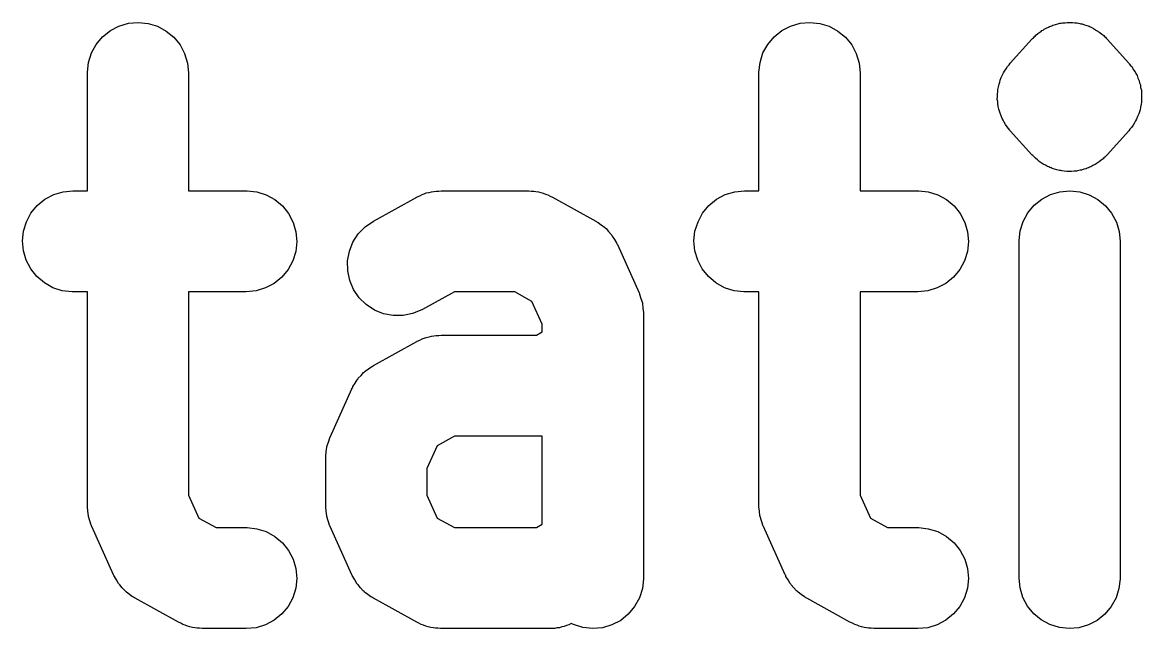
# Model space of a CAD drawing. Extents: x 70 to 232, y -98 to -51.
# Drawn here: x 148.4 to 152.828, y -58.605 to -56.205 of the extents above; entities that cross this region are included whole.
import ezdxf

# ---------------------------------------------------------------- set-up
doc = ezdxf.new("R2010")
doc.units = 0
doc.layers.add('BLACK', color=7, linetype='CONTINUOUS')

msp = doc.modelspace()

# ---------------------------------------------------------------- linework, layer by layer
at = {"layer": 'BLACK', "linetype": 'CONTINUOUS'}
for p, q in [((148.748, -56.2374), (148.782, -56.2193)), ((148.782, -56.2193), (148.82, -56.2083)), ((148.82, -56.2083), (148.859, -56.2048)), ((148.859, -56.2048), (148.897, -56.2088)), ((148.897, -56.2088), (148.935, -56.2204)), ((148.935, -56.2204), (148.969, -56.239)), ((151.405, -56.2374), (151.439, -56.2193)), ((151.439, -56.2193), (151.477, -56.2083)), ((151.477, -56.2083), (151.516, -56.2048)), ((151.516, -56.2048), (151.555, -56.2088)), ((151.555, -56.2088), (151.592, -56.2204)), ((151.592, -56.2204), (151.626, -56.239)), ((152.433, -56.2374), (152.438, -56.2351)), ((152.438, -56.2351), (152.442, -56.2322)), ((152.442, -56.2322), (152.451, -56.2282)), ((152.451, -56.2282), (152.459, -56.2232)), ((152.459, -56.2232), (152.464, -56.2216)), ((152.464, -56.2216), (152.468, -56.2193)), ((152.468, -56.2193), (152.473, -56.2179)), ((152.473, -56.2179), (152.477, -56.2159)), ((152.477, -56.2159), (152.487, -56.2136)), ((152.487, -56.2136), (152.496, -56.2104)), ((152.496, -56.2104), (152.501, -56.2097)), ((152.501, -56.2097), (152.505, -56.2083)), ((152.505, -56.2083), (152.51, -56.2079)), ((152.51, -56.2079), (152.515, -56.2067)), ((152.515, -56.2067), (152.525, -56.2063)), ((152.525, -56.2063), (152.534, -56.2049)), ((152.534, -56.2049), (152.539, -56.2052)), ((152.539, -56.2052), (152.544, -56.2048)), ((152.544, -56.2048), (152.549, -56.2053)), ((152.549, -56.2053), (152.554, -56.2051)), ((152.554, -56.2051), (152.564, -56.2066)), ((152.564, -56.2066), (152.573, -56.2071)), ((152.573, -56.2071), (152.578, -56.2083)), ((152.578, -56.2083), (152.583, -56.2088)), ((152.583, -56.2088), (152.588, -56.2103)), ((152.588, -56.2103), (152.593, -56.2111)), ((152.593, -56.2111), (152.602, -56.2144)), ((152.602, -56.2144), (152.611, -56.2168)), ((152.611, -56.2168), (152.616, -56.2189)), ((152.616, -56.2189), (152.62, -56.2204)), ((152.62, -56.2204), (152.625, -56.2227)), ((152.625, -56.2227), (152.629, -56.2244)), ((152.629, -56.2244), (152.638, -56.2295)), ((152.638, -56.2295), (152.646, -56.2337)), ((152.646, -56.2337), (152.65, -56.2366)), ((148.692, -56.2918), (148.717, -56.2619)), ((148.717, -56.2619), (148.748, -56.2374)), ((148.969, -56.239), (148.999, -56.2638)), ((148.999, -56.2638), (149.024, -56.2941)), ((151.349, -56.2918), (151.374, -56.2619)), ((151.374, -56.2619), (151.405, -56.2374)), ((151.626, -56.239), (151.656, -56.2638)), ((151.656, -56.2638), (151.681, -56.2941)), ((152.308, -56.3662), (152.394, -56.271)), ((152.394, -56.271), (152.396, -56.2689)), ((152.396, -56.2689), (152.4, -56.2656)), ((152.4, -56.2656), (152.403, -56.2619)), ((152.403, -56.2619), (152.407, -56.2588)), ((152.407, -56.2588), (152.41, -56.2552)), ((152.41, -56.2552), (152.418, -56.2495)), ((152.418, -56.2495), (152.425, -56.243)), ((152.425, -56.243), (152.43, -56.2405)), ((152.43, -56.2405), (152.433, -56.2374)), ((152.65, -56.2366), (152.655, -56.239)), ((152.655, -56.239), (152.658, -56.2421)), ((152.658, -56.2421), (152.663, -56.2446)), ((152.663, -56.2446), (152.67, -56.2512)), ((152.67, -56.2512), (152.678, -56.257)), ((152.678, -56.257), (152.681, -56.2607)), ((152.681, -56.2607), (152.685, -56.2638)), ((152.685, -56.2638), (152.688, -56.2676)), ((152.688, -56.2676), (152.692, -56.271)), ((152.692, -56.271), (152.777, -56.3662)), ((148.673, -56.326), (148.692, -56.2918)), ((149.024, -56.2941), (149.042, -56.3285)), ((151.33, -56.326), (151.349, -56.2918)), ((151.681, -56.2941), (151.699, -56.3285)), ((148.657, -56.402), (148.662, -56.3632)), ((148.662, -56.3632), (148.673, -56.326)), ((149.042, -56.3285), (149.053, -56.3659)), ((149.053, -56.3659), (149.057, -56.4048)), ((151.314, -56.402), (151.319, -56.3632)), ((151.319, -56.3632), (151.33, -56.326)), ((151.699, -56.3285), (151.71, -56.3659)), ((151.71, -56.3659), (151.714, -56.4048)), ((152.304, -56.3729), (152.308, -56.3662)), ((152.777, -56.3662), (152.779, -56.3683)), ((152.779, -56.3683), (152.784, -56.3751)), ((148.657, -56.4048), (148.657, -56.402)), ((148.657, -56.8714), (148.657, -56.4048)), ((149.057, -56.4048), (149.057, -56.8714)), ((151.314, -56.4048), (151.314, -56.402)), ((151.314, -56.8714), (151.314, -56.4048)), ((151.714, -56.4048), (151.714, -56.8714)), ((152.273, -56.4228), (152.277, -56.4123)), ((152.277, -56.4123), (152.282, -56.4052)), ((152.282, -56.4052), (152.285, -56.3976)), ((152.285, -56.3976), (152.292, -56.3886)), ((152.292, -56.3886), (152.298, -56.379)), ((152.298, -56.379), (152.304, -56.3729)), ((152.784, -56.3751), (152.79, -56.3813)), ((152.79, -56.3813), (152.795, -56.3909)), ((152.795, -56.3909), (152.802, -56.4)), ((152.802, -56.4), (152.805, -56.4076)), ((152.805, -56.4076), (152.81, -56.4148)), ((152.262, -56.4599), (152.264, -56.4489)), ((152.264, -56.4489), (152.267, -56.441)), ((152.267, -56.441), (152.269, -56.433)), ((152.269, -56.433), (152.273, -56.4228)), ((152.81, -56.4148), (152.813, -56.4254)), ((152.813, -56.4254), (152.818, -56.4356)), ((152.818, -56.4356), (152.82, -56.4437)), ((152.82, -56.4437), (152.823, -56.4516)), ((152.823, -56.4516), (152.824, -56.4627)), ((152.257, -56.5098), (152.258, -56.4986)), ((152.258, -56.4874), (152.259, -56.4792)), ((152.258, -56.4986), (152.258, -56.4874)), ((152.259, -56.4708), (152.262, -56.4599)), ((152.259, -56.4792), (152.259, -56.4708)), ((152.824, -56.4627), (152.827, -56.4736)), ((152.827, -56.4736), (152.827, -56.4819)), ((152.827, -56.4819), (152.828, -56.4902)), ((152.828, -56.4902), (152.828, -56.5014)), ((152.259, -56.5181), (152.257, -56.5098)), ((152.259, -56.5264), (152.259, -56.5181)), ((152.261, -56.5373), (152.259, -56.5264)), ((152.263, -56.5484), (152.261, -56.5373)), ((152.824, -56.54), (152.822, -56.5511)), ((152.826, -56.5292), (152.824, -56.54)), ((152.827, -56.5208), (152.826, -56.5292)), ((152.828, -56.5126), (152.827, -56.5208)), ((152.828, -56.5014), (152.828, -56.5126)), ((152.266, -56.5563), (152.263, -56.5484)), ((152.268, -56.5644), (152.266, -56.5563)), ((152.272, -56.5746), (152.268, -56.5644)), ((152.276, -56.5852), (152.272, -56.5746)), ((152.28, -56.5924), (152.276, -56.5852)), ((152.808, -56.5877), (152.804, -56.5948)), ((152.812, -56.5772), (152.808, -56.5877)), ((152.817, -56.567), (152.812, -56.5772)), ((152.819, -56.559), (152.817, -56.567)), ((152.822, -56.5511), (152.819, -56.559)), ((152.284, -56.6), (152.28, -56.5924)), ((152.29, -56.6091), (152.284, -56.6)), ((152.296, -56.6187), (152.29, -56.6091)), ((152.302, -56.6249), (152.296, -56.6187)), ((152.307, -56.6317), (152.302, -56.6249)), ((152.308, -56.6338), (152.307, -56.6317)), ((152.394, -56.729), (152.308, -56.6338)), ((152.777, -56.6338), (152.692, -56.729)), ((152.782, -56.6271), (152.777, -56.6338)), ((152.788, -56.621), (152.782, -56.6271)), ((152.794, -56.6114), (152.788, -56.621)), ((152.8, -56.6024), (152.794, -56.6114)), ((152.804, -56.5948), (152.8, -56.6024)), ((152.398, -56.7324), (152.394, -56.729)), ((152.401, -56.7362), (152.398, -56.7324)), ((152.405, -56.7393), (152.401, -56.7362)), ((152.408, -56.743), (152.405, -56.7393)), ((152.416, -56.7488), (152.408, -56.743)), ((152.423, -56.7554), (152.416, -56.7488)), ((152.427, -56.7579), (152.423, -56.7554)), ((152.431, -56.761), (152.427, -56.7579)), ((152.435, -56.7634), (152.431, -56.761)), ((152.439, -56.7663), (152.435, -56.7634)), ((152.448, -56.7705), (152.439, -56.7663)), ((152.648, -56.7649), (152.644, -56.7678)), ((152.652, -56.7626), (152.648, -56.7649)), ((152.656, -56.7595), (152.652, -56.7626)), ((152.66, -56.757), (152.656, -56.7595)), ((152.668, -56.7505), (152.66, -56.757)), ((152.676, -56.7448), (152.668, -56.7505)), ((152.679, -56.7412), (152.676, -56.7448)), ((152.683, -56.7381), (152.679, -56.7412)), ((152.686, -56.7344), (152.683, -56.7381)), ((152.69, -56.7311), (152.686, -56.7344)), ((152.692, -56.729), (152.69, -56.7311)), ((152.456, -56.7756), (152.448, -56.7705)), ((152.461, -56.7773), (152.456, -56.7756)), ((152.465, -56.7796), (152.461, -56.7773)), ((152.47, -56.7811), (152.465, -56.7796)), ((152.474, -56.7832), (152.47, -56.7811)), ((152.484, -56.7856), (152.474, -56.7832)), ((152.493, -56.7889), (152.484, -56.7856)), ((152.498, -56.7897), (152.493, -56.7889)), ((152.503, -56.7912), (152.498, -56.7897)), ((152.508, -56.7917), (152.503, -56.7912)), ((152.512, -56.7929), (152.508, -56.7917)), ((152.522, -56.7934), (152.512, -56.7929)), ((152.532, -56.7949), (152.522, -56.7934)), ((152.537, -56.7947), (152.532, -56.7949)), ((152.541, -56.7952), (152.537, -56.7947)), ((152.546, -56.7948), (152.541, -56.7952)), ((152.551, -56.7951), (152.546, -56.7948)), ((152.561, -56.7937), (152.551, -56.7951)), ((152.571, -56.7933), (152.561, -56.7937)), ((152.575, -56.7921), (152.571, -56.7933)), ((152.58, -56.7917), (152.575, -56.7921)), ((152.585, -56.7903), (152.58, -56.7917)), ((152.59, -56.7896), (152.585, -56.7903)), ((152.599, -56.7864), (152.59, -56.7896)), ((152.609, -56.7841), (152.599, -56.7864)), ((152.613, -56.7821), (152.609, -56.7841)), ((152.618, -56.7807), (152.613, -56.7821)), ((152.622, -56.7784), (152.618, -56.7807)), ((152.627, -56.7768), (152.622, -56.7784)), ((152.635, -56.7718), (152.627, -56.7768)), ((152.644, -56.7678), (152.635, -56.7718)), ((148.489, -56.9048), (148.524, -56.8865)), ((148.524, -56.8865), (148.561, -56.8752)), ((148.561, -56.8752), (148.6, -56.8714)), ((148.6, -56.8714), (148.657, -56.8714)), ((149.057, -56.8714), (149.286, -56.8714)), ((149.286, -56.8714), (149.289, -56.8714)), ((149.289, -56.8714), (149.327, -56.8758)), ((149.327, -56.8758), (149.365, -56.8876)), ((149.365, -56.8876), (149.399, -56.9064)), ((149.789, -56.9918), (149.96, -56.8966)), ((149.96, -56.8966), (149.962, -56.8953)), ((149.962, -56.8953), (149.972, -56.8913)), ((149.972, -56.8913), (149.981, -56.8865)), ((149.981, -56.8865), (149.99, -56.8838)), ((149.99, -56.8838), (149.998, -56.8802)), ((149.998, -56.8802), (150.009, -56.8782)), ((150.009, -56.8782), (150.018, -56.8752)), ((150.018, -56.8752), (150.028, -56.8743)), ((150.028, -56.8743), (150.037, -56.8725)), ((150.037, -56.8725), (150.047, -56.8724)), ((150.047, -56.8724), (150.057, -56.8714)), ((150.057, -56.8714), (150.4, -56.8714)), ((150.4, -56.8714), (150.403, -56.8714)), ((150.403, -56.8714), (150.413, -56.8726)), ((150.413, -56.8726), (150.423, -56.8728)), ((150.423, -56.8728), (150.432, -56.8748)), ((150.432, -56.8748), (150.442, -56.8758)), ((150.442, -56.8758), (150.451, -56.8789)), ((150.451, -56.8789), (150.461, -56.8811)), ((150.461, -56.8811), (150.47, -56.8848)), ((150.47, -56.8848), (150.479, -56.8876)), ((150.479, -56.8876), (150.488, -56.8925)), ((150.488, -56.8925), (150.497, -56.8966)), ((150.497, -56.8966), (150.669, -56.9918)), ((151.146, -56.9048), (151.181, -56.8865)), ((151.181, -56.8865), (151.218, -56.8752)), ((151.218, -56.8752), (151.257, -56.8714)), ((151.257, -56.8714), (151.314, -56.8714)), ((151.714, -56.8714), (151.943, -56.8714)), ((151.943, -56.8714), (151.946, -56.8714)), ((151.946, -56.8714), (151.984, -56.8758)), ((151.984, -56.8758), (152.022, -56.8876)), ((152.022, -56.8876), (152.056, -56.9064)), ((152.433, -56.9041), (152.468, -56.886)), ((152.468, -56.886), (152.505, -56.875)), ((152.505, -56.875), (152.544, -56.8714)), ((152.544, -56.8714), (152.583, -56.8755)), ((152.583, -56.8755), (152.62, -56.8871)), ((152.62, -56.8871), (152.655, -56.9056)), ((148.434, -56.9596), (148.459, -56.9295)), ((148.459, -56.9295), (148.489, -56.9048)), ((149.399, -56.9064), (149.429, -56.9315)), ((149.429, -56.9315), (149.453, -56.9619)), ((151.091, -56.9596), (151.116, -56.9295)), ((151.116, -56.9295), (151.146, -56.9048)), ((152.056, -56.9064), (152.086, -56.9315)), ((152.086, -56.9315), (152.11, -56.9619)), ((152.378, -56.9584), (152.403, -56.9285)), ((152.403, -56.9285), (152.433, -56.9041)), ((152.655, -56.9056), (152.685, -56.9305)), ((152.685, -56.9305), (152.709, -56.9607)), ((148.416, -56.9939), (148.434, -56.9596)), ((149.453, -56.9619), (149.471, -56.9965)), ((151.073, -56.9939), (151.091, -56.9596)), ((152.11, -56.9619), (152.128, -56.9965)), ((152.359, -56.9926), (152.378, -56.9584)), ((152.709, -56.9607), (152.728, -56.9952)), ((148.4, -57.07), (148.404, -57.0312)), ((148.404, -57.0312), (148.416, -56.9939)), ((149.471, -56.9965), (149.482, -57.034)), ((149.729, -57.042), (149.756, -57.014)), ((149.756, -57.014), (149.789, -56.9918)), ((150.669, -56.9918), (150.671, -56.9932)), ((150.671, -56.9932), (150.674, -56.9956)), ((150.674, -56.9956), (150.678, -56.9974)), ((150.678, -56.9974), (150.69, -57.0069)), ((150.69, -57.0069), (150.703, -57.0158)), ((150.703, -57.0158), (150.706, -57.0188)), ((150.706, -57.0188), (150.709, -57.0213)), ((150.709, -57.0213), (150.719, -57.033)), ((151.057, -57.07), (151.061, -57.0312)), ((151.061, -57.0312), (151.073, -56.9939)), ((152.128, -56.9965), (152.139, -57.034)), ((152.343, -57.0686), (152.347, -57.0298)), ((152.347, -57.0298), (152.359, -56.9926)), ((152.728, -56.9952), (152.739, -57.0326)), ((152.739, -57.0326), (152.743, -57.0714)), ((148.404, -57.1089), (148.4, -57.07)), ((149.482, -57.034), (149.486, -57.0728)), ((149.486, -57.0728), (149.482, -57.1116)), ((149.694, -57.1111), (149.708, -57.0748)), ((149.708, -57.0748), (149.729, -57.042)), ((150.719, -57.033), (150.73, -57.0442)), ((150.73, -57.0442), (150.732, -57.0477)), ((150.732, -57.0477), (150.734, -57.0507)), ((150.734, -57.0507), (150.742, -57.0642)), ((150.742, -57.0642), (150.75, -57.0773)), ((151.061, -57.1089), (151.057, -57.07)), ((152.139, -57.034), (152.143, -57.0728)), ((152.143, -57.0728), (152.139, -57.1116)), ((152.343, -57.0714), (152.343, -57.0686)), ((152.343, -58.4048), (152.343, -57.0714)), ((152.743, -57.0714), (152.743, -58.4048)), ((148.415, -57.1463), (148.404, -57.1089)), ((149.482, -57.1116), (149.47, -57.1489)), ((149.686, -57.1494), (149.694, -57.1111)), ((150.75, -57.0773), (150.752, -57.0811)), ((150.752, -57.0811), (150.754, -57.0846)), ((150.754, -57.0846), (150.84, -57.2751)), ((151.072, -57.1463), (151.061, -57.1089)), ((152.139, -57.1116), (152.127, -57.1489)), ((148.433, -57.1809), (148.415, -57.1463)), ((149.47, -57.1489), (149.452, -57.1833)), ((149.687, -57.1885), (149.686, -57.1494)), ((151.09, -57.1809), (151.072, -57.1463)), ((152.127, -57.1489), (152.109, -57.1833)), ((148.457, -57.2114), (148.433, -57.1809)), ((149.452, -57.1833), (149.427, -57.2133)), ((149.695, -57.2267), (149.687, -57.1885)), ((151.114, -57.2114), (151.09, -57.1809)), ((152.109, -57.1833), (152.084, -57.2133)), ((148.487, -57.2365), (148.457, -57.2114)), ((148.521, -57.2553), (148.487, -57.2365)), ((149.396, -57.238), (149.362, -57.2563)), ((149.427, -57.2133), (149.396, -57.238)), ((149.71, -57.2626), (149.695, -57.2267)), ((151.144, -57.2365), (151.114, -57.2114)), ((151.178, -57.2553), (151.144, -57.2365)), ((152.054, -57.238), (152.019, -57.2563)), ((152.084, -57.2133), (152.054, -57.238)), ((148.558, -57.2671), (148.521, -57.2553)), ((148.597, -57.2714), (148.558, -57.2671)), ((148.6, -57.2714), (148.597, -57.2714)), ((148.657, -57.2714), (148.6, -57.2714)), ((148.657, -58.119), (148.657, -57.2714)), ((149.286, -57.2714), (149.057, -57.2714)), ((149.057, -57.2714), (149.057, -58.0761)), ((149.325, -57.2676), (149.286, -57.2714)), ((149.362, -57.2563), (149.325, -57.2676)), ((149.732, -57.2948), (149.71, -57.2626)), ((149.76, -57.3222), (149.732, -57.2948)), ((150.109, -57.2714), (149.983, -57.3415)), ((150.348, -57.2714), (150.109, -57.2714)), ((150.416, -57.3093), (150.348, -57.2714)), ((150.84, -57.2751), (150.841, -57.2776)), ((150.841, -57.2776), (150.841, -57.2793)), ((150.841, -57.2793), (150.842, -57.2809)), ((150.842, -57.2809), (150.847, -57.2979)), ((150.847, -57.2979), (150.853, -57.3148)), ((151.216, -57.2671), (151.178, -57.2553)), ((151.254, -57.2714), (151.216, -57.2671)), ((151.257, -57.2714), (151.254, -57.2714)), ((151.314, -57.2714), (151.257, -57.2714)), ((151.314, -58.119), (151.314, -57.2714)), ((151.943, -57.2714), (151.714, -57.2714)), ((151.714, -57.2714), (151.714, -58.0761)), ((151.982, -57.2676), (151.943, -57.2714)), ((152.019, -57.2563), (151.982, -57.2676)), ((149.793, -57.3437), (149.76, -57.3222)), ((149.983, -57.3415), (149.98, -57.3428)), ((150.457, -57.4001), (150.416, -57.3093)), ((150.853, -57.3148), (150.853, -57.3166)), ((150.853, -57.3166), (150.853, -57.3183)), ((150.853, -57.3183), (150.855, -57.3359)), ((150.855, -57.3359), (150.857, -57.3536)), ((149.829, -57.3584), (149.793, -57.3437)), ((149.867, -57.3658), (149.829, -57.3584)), ((149.906, -57.3656), (149.867, -57.3658)), ((149.944, -57.3579), (149.906, -57.3656)), ((149.98, -57.3428), (149.944, -57.3579)), ((150.857, -57.3536), (150.857, -57.3553)), ((150.857, -57.3553), (150.857, -57.3571)), ((150.857, -57.3571), (150.857, -58.4048)), ((150.434, -57.4429), (150.457, -57.4299)), ((150.457, -57.4299), (150.457, -57.4001)), ((149.789, -57.5633), (149.96, -57.468)), ((149.96, -57.468), (149.962, -57.4667)), ((149.962, -57.4667), (149.972, -57.4627)), ((149.972, -57.4627), (149.981, -57.4579)), ((149.981, -57.4579), (149.99, -57.4552)), ((149.99, -57.4552), (149.998, -57.4517)), ((149.998, -57.4517), (150.009, -57.4496)), ((150.009, -57.4496), (150.018, -57.4467)), ((150.018, -57.4467), (150.028, -57.4458)), ((150.028, -57.4458), (150.037, -57.4439)), ((150.037, -57.4439), (150.047, -57.4439)), ((150.047, -57.4439), (150.057, -57.4429)), ((150.057, -57.4429), (150.434, -57.4429)), ((149.785, -57.5656), (149.789, -57.5633)), ((149.729, -57.6135), (149.74, -57.6024)), ((149.74, -57.6024), (149.75, -57.5908)), ((149.75, -57.5908), (149.754, -57.5884)), ((149.754, -57.5884), (149.756, -57.5855)), ((149.756, -57.5855), (149.769, -57.5766)), ((149.769, -57.5766), (149.782, -57.5673)), ((149.782, -57.5673), (149.785, -57.5656)), ((149.704, -57.6535), (149.707, -57.65)), ((149.707, -57.65), (149.708, -57.6462)), ((149.708, -57.6462), (149.716, -57.6332)), ((149.716, -57.6332), (149.724, -57.6199)), ((149.724, -57.6199), (149.727, -57.6169)), ((149.727, -57.6169), (149.729, -57.6135)), ((149.618, -57.8465), (149.703, -57.656)), ((149.703, -57.656), (149.704, -57.6535)), ((149.605, -57.8835), (149.611, -57.8667)), ((149.611, -57.8667), (149.616, -57.8498)), ((149.616, -57.8498), (149.617, -57.8482)), ((149.617, -57.8482), (149.618, -57.8465)), ((150.109, -57.8429), (150.041, -57.8807)), ((150.457, -57.8429), (150.109, -57.8429)), ((150.457, -58.1918), (150.457, -57.8429)), ((149.6, -57.9222), (149.602, -57.9046)), ((149.602, -57.9046), (149.604, -57.887)), ((149.604, -57.887), (149.605, -57.8853)), ((149.605, -57.8853), (149.605, -57.8835)), ((150.041, -57.8807), (150, -57.9715)), ((149.6, -57.924), (149.6, -57.9222)), ((149.6, -57.9258), (149.6, -57.924)), ((149.6, -57.9286), (149.6, -57.9258)), ((149.6, -58.119), (149.6, -57.9286)), ((150, -57.9715), (150, -58.0761)), ((149.057, -58.0761), (149.098, -58.1669)), ((150, -58.0761), (150.041, -58.1669)), ((151.714, -58.0761), (151.755, -58.1669)), ((148.657, -58.1208), (148.657, -58.119)), ((148.657, -58.1226), (148.657, -58.1208)), ((148.659, -58.1403), (148.657, -58.1226)), ((149.6, -58.1208), (149.6, -58.119)), ((149.6, -58.1226), (149.6, -58.1208)), ((149.602, -58.1403), (149.6, -58.1226)), ((151.314, -58.1208), (151.314, -58.119)), ((151.314, -58.1226), (151.314, -58.1208)), ((151.316, -58.1403), (151.314, -58.1226)), ((148.661, -58.1579), (148.659, -58.1403)), ((148.661, -58.1596), (148.661, -58.1579)), ((148.662, -58.1614), (148.661, -58.1596)), ((148.667, -58.1783), (148.662, -58.1614)), ((148.672, -58.1953), (148.667, -58.1783)), ((149.098, -58.1669), (149.166, -58.2048)), ((149.604, -58.1579), (149.602, -58.1403)), ((149.604, -58.1596), (149.604, -58.1579)), ((149.605, -58.1614), (149.604, -58.1596)), ((149.61, -58.1783), (149.605, -58.1614)), ((149.615, -58.1953), (149.61, -58.1783)), ((150.041, -58.1669), (150.109, -58.2048)), ((151.318, -58.1579), (151.316, -58.1403)), ((151.319, -58.1596), (151.318, -58.1579)), ((151.319, -58.1614), (151.319, -58.1596)), ((151.324, -58.1783), (151.319, -58.1614)), ((151.329, -58.1953), (151.324, -58.1783)), ((151.755, -58.1669), (151.823, -58.2048)), ((148.673, -58.1968), (148.672, -58.1953)), ((148.674, -58.1986), (148.673, -58.1968)), ((148.675, -58.2011), (148.674, -58.1986)), ((148.76, -58.3916), (148.675, -58.2011)), ((149.166, -58.2048), (149.286, -58.2048)), ((149.286, -58.2048), (149.289, -58.2048)), ((149.289, -58.2048), (149.327, -58.2091)), ((149.327, -58.2091), (149.365, -58.2209)), ((149.365, -58.2209), (149.399, -58.2397)), ((149.616, -58.1968), (149.615, -58.1953)), ((149.616, -58.1986), (149.616, -58.1968)), ((149.618, -58.2011), (149.616, -58.1986)), ((149.703, -58.3916), (149.618, -58.2011)), ((150.109, -58.2048), (150.434, -58.2048)), ((150.434, -58.2048), (150.457, -58.1918)), ((151.33, -58.1968), (151.329, -58.1953)), ((151.331, -58.1986), (151.33, -58.1968)), ((151.332, -58.2011), (151.331, -58.1986)), ((151.418, -58.3916), (151.332, -58.2011)), ((151.823, -58.2048), (151.943, -58.2048)), ((151.943, -58.2048), (151.946, -58.2048)), ((151.946, -58.2048), (151.984, -58.2091)), ((151.984, -58.2091), (152.022, -58.2209)), ((152.022, -58.2209), (152.056, -58.2397)), ((149.399, -58.2397), (149.429, -58.2648)), ((149.429, -58.2648), (149.453, -58.2952)), ((152.056, -58.2397), (152.086, -58.2648)), ((152.086, -58.2648), (152.11, -58.2952)), ((149.453, -58.2952), (149.471, -58.3298)), ((152.11, -58.2952), (152.128, -58.3298)), ((149.471, -58.3298), (149.482, -58.3673)), ((152.128, -58.3298), (152.139, -58.3673)), ((148.762, -58.3951), (148.76, -58.3916)), ((148.764, -58.3989), (148.762, -58.3951)), ((148.772, -58.412), (148.764, -58.3989)), ((149.482, -58.3673), (149.486, -58.4062)), ((149.705, -58.3951), (149.703, -58.3916)), ((149.707, -58.3989), (149.705, -58.3951)), ((149.715, -58.412), (149.707, -58.3989)), ((150.857, -58.4048), (150.857, -58.4076)), ((151.42, -58.3951), (151.418, -58.3916)), ((151.421, -58.3989), (151.42, -58.3951)), ((151.429, -58.412), (151.421, -58.3989)), ((152.139, -58.3673), (152.143, -58.4062)), ((152.347, -58.4436), (152.343, -58.4048)), ((152.743, -58.4048), (152.743, -58.4076)), ((148.78, -58.4255), (148.772, -58.412)), ((148.783, -58.4285), (148.78, -58.4255)), ((148.785, -58.432), (148.783, -58.4285)), ((148.795, -58.4432), (148.785, -58.432)), ((148.806, -58.4549), (148.795, -58.4432)), ((149.482, -58.445), (149.47, -58.4823)), ((149.486, -58.4062), (149.482, -58.445)), ((149.723, -58.4255), (149.715, -58.412)), ((149.725, -58.4285), (149.723, -58.4255)), ((149.728, -58.432), (149.725, -58.4285)), ((149.738, -58.4432), (149.728, -58.432)), ((149.748, -58.4549), (149.738, -58.4432)), ((150.853, -58.4463), (150.841, -58.4835)), ((150.857, -58.4076), (150.853, -58.4463)), ((151.437, -58.4255), (151.429, -58.412)), ((151.44, -58.4285), (151.437, -58.4255)), ((151.442, -58.432), (151.44, -58.4285)), ((151.452, -58.4432), (151.442, -58.432)), ((151.463, -58.4549), (151.452, -58.4432)), ((152.139, -58.445), (152.127, -58.4823)), ((152.143, -58.4062), (152.139, -58.445)), ((152.358, -58.481), (152.347, -58.4436)), ((152.738, -58.4463), (152.727, -58.4835)), ((152.743, -58.4076), (152.738, -58.4463)), ((148.809, -58.4574), (148.806, -58.4549)), ((148.812, -58.4603), (148.809, -58.4574)), ((148.824, -58.4693), (148.812, -58.4603)), ((148.836, -58.4788), (148.824, -58.4693)), ((148.84, -58.4806), (148.836, -58.4788)), ((148.843, -58.483), (148.84, -58.4806)), ((148.846, -58.4844), (148.843, -58.483)), ((149.017, -58.5796), (148.846, -58.4844)), ((149.47, -58.4823), (149.452, -58.5166)), ((149.752, -58.4574), (149.748, -58.4549)), ((149.754, -58.4603), (149.752, -58.4574)), ((149.767, -58.4693), (149.754, -58.4603)), ((149.779, -58.4788), (149.767, -58.4693)), ((149.783, -58.4806), (149.779, -58.4788)), ((149.786, -58.483), (149.783, -58.4806)), ((149.789, -58.4844), (149.786, -58.483)), ((149.96, -58.5796), (149.789, -58.4844)), ((150.841, -58.4835), (150.822, -58.5178)), ((151.466, -58.4574), (151.463, -58.4549)), ((151.469, -58.4603), (151.466, -58.4574)), ((151.481, -58.4693), (151.469, -58.4603)), ((151.494, -58.4788), (151.481, -58.4693)), ((151.497, -58.4806), (151.494, -58.4788)), ((151.5, -58.483), (151.497, -58.4806)), ((151.503, -58.4844), (151.5, -58.483)), ((151.674, -58.5796), (151.503, -58.4844)), ((152.127, -58.4823), (152.109, -58.5166)), ((152.376, -58.5154), (152.358, -58.481)), ((152.727, -58.4835), (152.708, -58.5178)), ((149.452, -58.5166), (149.427, -58.5467)), ((150.822, -58.5178), (150.797, -58.5477)), ((152.109, -58.5166), (152.084, -58.5467)), ((152.401, -58.5457), (152.376, -58.5154)), ((152.708, -58.5178), (152.683, -58.5477)), ((149.027, -58.5837), (149.017, -58.5796)), ((149.396, -58.5713), (149.362, -58.5897)), ((149.427, -58.5467), (149.396, -58.5713)), ((149.969, -58.5837), (149.96, -58.5796)), ((150.767, -58.5721), (150.732, -58.5902)), ((150.797, -58.5477), (150.767, -58.5721)), ((151.684, -58.5837), (151.674, -58.5796)), ((152.054, -58.5713), (152.019, -58.5897)), ((152.084, -58.5467), (152.054, -58.5713)), ((152.431, -58.5706), (152.401, -58.5457)), ((152.465, -58.5891), (152.431, -58.5706)), ((152.652, -58.5721), (152.618, -58.5902)), ((152.683, -58.5477), (152.652, -58.5721)), ((149.035, -58.5886), (149.027, -58.5837)), ((149.044, -58.5914), (149.035, -58.5886)), ((149.053, -58.5951), (149.044, -58.5914)), ((149.063, -58.5973), (149.053, -58.5951)), ((149.073, -58.6004), (149.063, -58.5973)), ((149.082, -58.6014), (149.073, -58.6004)), ((149.091, -58.6034), (149.082, -58.6014)), ((149.101, -58.6036), (149.091, -58.6034)), ((149.111, -58.6047), (149.101, -58.6036)), ((149.114, -58.6048), (149.111, -58.6047)), ((149.286, -58.6048), (149.114, -58.6048)), ((149.325, -58.601), (149.286, -58.6048)), ((149.362, -58.5897), (149.325, -58.601)), ((149.978, -58.5886), (149.969, -58.5837)), ((149.987, -58.5914), (149.978, -58.5886)), ((149.996, -58.5951), (149.987, -58.5914)), ((150.006, -58.5973), (149.996, -58.5951)), ((150.016, -58.6004), (150.006, -58.5973)), ((150.025, -58.6014), (150.016, -58.6004)), ((150.034, -58.6034), (150.025, -58.6014)), ((150.044, -58.6036), (150.034, -58.6034)), ((150.054, -58.6047), (150.044, -58.6036)), ((150.057, -58.6048), (150.054, -58.6047)), ((150.486, -58.6048), (150.057, -58.6048)), ((150.496, -58.6038), (150.486, -58.6048)), ((150.506, -58.6037), (150.496, -58.6038)), ((150.515, -58.6019), (150.506, -58.6037)), ((150.525, -58.601), (150.515, -58.6019)), ((150.534, -58.598), (150.525, -58.601)), ((150.544, -58.596), (150.534, -58.598)), ((150.553, -58.5924), (150.544, -58.596)), ((150.562, -58.5897), (150.553, -58.5924)), ((150.571, -58.5849), (150.562, -58.5897)), ((150.58, -58.5891), (150.571, -58.5847)), ((150.571, -58.5847), (150.571, -58.5849)), ((150.617, -58.6007), (150.58, -58.5891)), ((150.656, -58.6048), (150.617, -58.6007)), ((150.695, -58.6012), (150.656, -58.6048)), ((150.732, -58.5902), (150.695, -58.6012)), ((151.693, -58.5886), (151.684, -58.5837)), ((151.702, -58.5914), (151.693, -58.5886)), ((151.71, -58.5951), (151.702, -58.5914)), ((151.72, -58.5973), (151.71, -58.5951)), ((151.73, -58.6004), (151.72, -58.5973)), ((151.739, -58.6014), (151.73, -58.6004)), ((151.748, -58.6034), (151.739, -58.6014)), ((151.758, -58.6036), (151.748, -58.6034)), ((151.769, -58.6047), (151.758, -58.6036)), ((151.771, -58.6048), (151.769, -58.6047)), ((151.943, -58.6048), (151.771, -58.6048)), ((151.982, -58.601), (151.943, -58.6048)), ((152.019, -58.5897), (151.982, -58.601)), ((152.503, -58.6007), (152.465, -58.5891)), ((152.541, -58.6048), (152.503, -58.6007)), ((152.58, -58.6012), (152.541, -58.6048)), ((152.618, -58.5902), (152.58, -58.6012))]:
    msp.add_line(p, q, dxfattribs=at)

doc.saveas('drawing.dxf')
